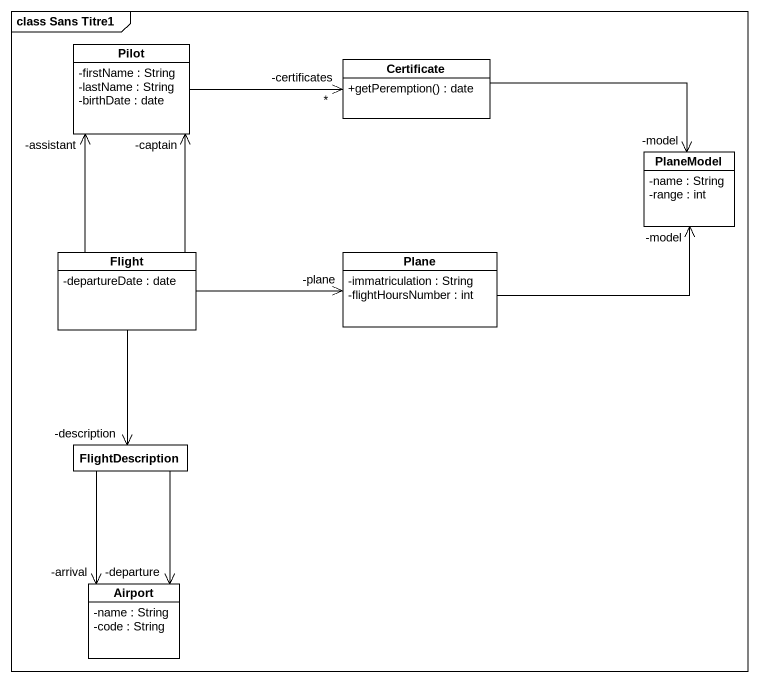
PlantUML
@startuml
mainframe class Sans Titre1
hide circle
hide empty members
skinparam classAttributeIconSize 0
class Pilot {
  -firstName : String
  -lastName : String
  -birthDate : date
}
class Certificate {
  +getPeremption() : date
}
class PlaneModel {
  -name : String
  -range : int
}
class Flight {
  -departureDate : date
}
class Plane {
  -immatriculation : String
  -flightHoursNumber : int
}
class FlightDescription
class Airport {
  -name : String
  -code : String
}
Pilot -right-> "-certificates\n*" Certificate
Certificate -right-> "-model" PlaneModel
Flight -up-> "-assistant" Pilot
Flight -up-> "-captain" Pilot
Flight -right-> "-plane" Plane
Flight --> "-description" FlightDescription
Plane -right-> "-model" PlaneModel
FlightDescription --> "-arrival" Airport
FlightDescription --> "-departure" Airport
@enduml
